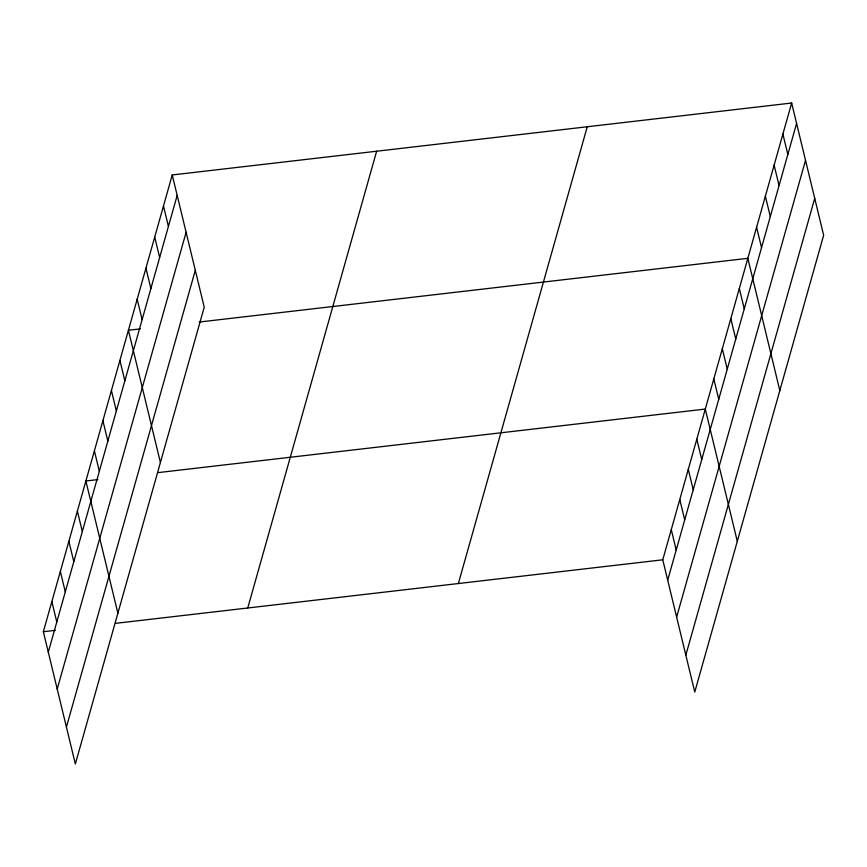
<?xml version="1.0" encoding="UTF-8"?>
<svg xmlns="http://www.w3.org/2000/svg" width="867" height="867" viewBox="0 0 867 867"><rect width="100%" height="100%" fill="white"/><g stroke="black" fill="none" stroke-linecap="round" stroke-linejoin="round"><path stroke-width="1.3" d="M172.24 174.961L204.233 307.2L75.342 763.979L43.35 631.729L172.24 174.961L791.658 103.021L823.65 235.271L694.76 692.039L662.767 559.8L791.658 103.021M48.292 652.136L177.182 195.368M57.211 689.048L186.112 232.269M66.412 727.066L195.303 270.298M247.756 607.995L376.646 151.216M458.361 583.534L587.252 126.766M667.698 580.196L796.589 123.428M676.628 617.109L805.519 160.341M685.83 655.138L814.72 198.359M140.443 328.864L128.414 330.262L160.417 462.501M199.226 322.036L747.831 258.323L779.823 390.573M97.906 479.603L85.887 481.001L117.879 613.24M158.032 472.623L705.294 409.061L737.297 541.311M43.35 631.729L55.369 630.331M115.495 623.351L662.767 559.8M782.89 134.082L787.832 154.489M774.123 165.142L779.065 185.549M765.366 196.202L770.297 216.609M756.598 227.262L761.529 247.669M739.323 288.473L744.265 308.88M730.816 318.623L735.758 339.03M722.309 348.772L727.25 369.169M713.801 378.912L718.743 399.319M696.797 439.211L701.728 459.618M688.29 469.35L693.221 489.757M679.782 499.5L684.713 519.907M671.275 529.65L676.206 550.057M163.473 206.021L168.415 226.428M154.716 237.081L159.647 257.488M145.949 268.141L150.88 288.548M137.181 299.202L142.123 319.609M119.917 360.412L124.848 380.819M111.409 390.551L116.341 410.958M102.902 420.701L107.833 441.108M94.395 450.851L99.326 471.258M77.38 511.14L82.311 531.547M68.872 541.29L73.803 561.697M60.365 571.44L65.296 591.847M51.857 601.579L56.788 621.986"/></g></svg>
